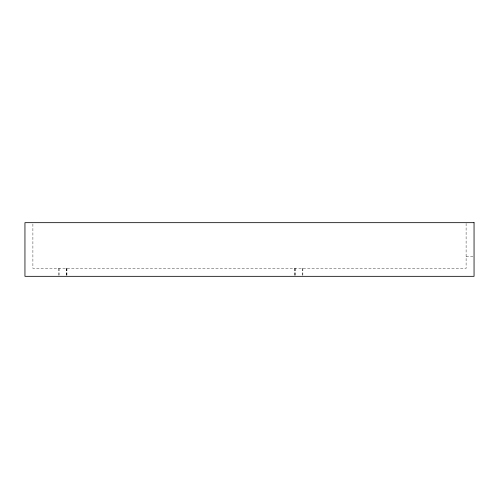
<?xml version="1.0" encoding="UTF-8"?>
<svg xmlns="http://www.w3.org/2000/svg" width="499" height="499" viewBox="0 0 499 499"><rect width="100%" height="100%" fill="white"/><g stroke="black" fill="none" stroke-linecap="round" stroke-linejoin="round"><path stroke-width="0.37" stroke-dasharray="2.5 1.87" d="M466.103 256.455L474.05 256.455M466.103 223.44L466.103 268.381L32.897 268.381L32.897 223.446M302.862 268.381L302.862 276.327M302.338 268.381L302.338 276.327M295.202 268.381L295.202 275.604M294.946 268.381L294.946 276.327M294.422 268.381L294.422 276.327M66.928 268.381L66.928 276.327M66.829 268.381L66.829 276.327M66.679 268.381L66.679 275.604M59.013 268.381L59.013 276.327M58.919 268.381L58.919 275.604"/><path stroke-width="0.75" d="M474.05 222.673L24.95 222.673L24.95 276.327L474.05 276.327L474.05 222.673"/></g></svg>
